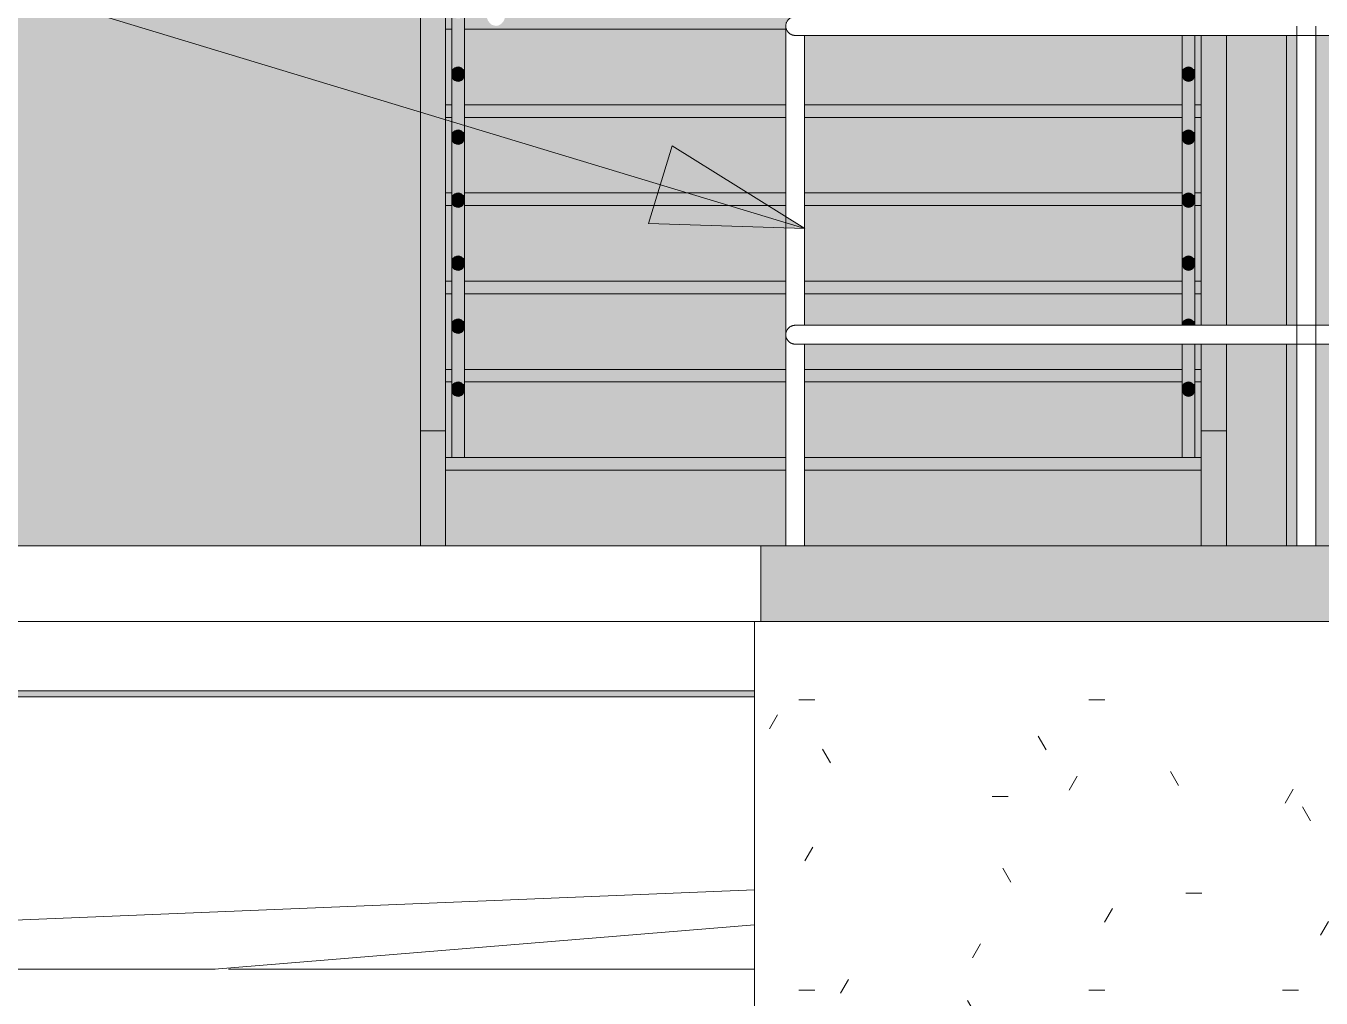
# Model space of a CAD drawing. Header units: inches. Extents: x -12048 to -7950, y -201 to 456.
# Drawn here: x -9679.6 to -9576.7, y -35.9 to 41.3 of the extents above; entities that cross this region are included whole.
import ezdxf

# ---------------------------------------------------------------- set-up
doc = ezdxf.new("R2010")
doc.units = ezdxf.units.IN
doc.header["$MEASUREMENT"] = 0
doc.linetypes.add('Grid Line 1_2_', pattern=[0.875, 0.5, -0.125, 0.125, -0.125])
for name, color, linetype, lineweight in [('A-FLOR-HRAL', 11, 'Continuous', 9), ('A-FLOR-LEVL', 51, 'Continuous', 9), ('A-ROOF', 132, 'Continuous', 13), ('A-WALL', 113, 'Continuous', 13), ('A-WALL-PATT', 111, 'Continuous', 13), ('C-BLDG-PADS', 91, 'Continuous', 13), ('C-PRKG', 3, 'Continuous', 13), ('C-TOPO', 7, 'Continuous', 9), ('G-ANNO-TEXT', 231, 'Continuous', 9), ('S-FNDN', 32, 'Continuous', 13), ('S-STRS', 31, 'Continuous', 9)]:
    doc.layers.add(name, color=color, linetype=linetype, lineweight=lineweight)

# ---------------------------------------------------------------- blocks, each defined once
blk = doc.blocks.new('Walls 1 - Walls 1-1277454-BUILDING SECTION - NORTH_SOUTH - LOOKING EAST - _REPAIR GARAGE')
at = {"layer": 'A-ROOF'}
h = blk.add_hatch(color=254, dxfattribs=at)
h.paths.add_polyline_path([(-11778.92, 0), (-11774.15, 0), (-11774.15, 16), (-11778.92, 16), (-11778.92, 1.94)], flags=0)
h.paths.add_polyline_path([(-11915.82, 0), (-11842.92, 0), (-11842.92, 102), (-11840.92, 102), (-11840.92, 98), (-11840.67, 98), (-11840.64, 139.44), (-11840.57, 139.62), (-11840.45, 139.78), (-11840.29, 139.9), (-11840.11, 139.97), (-11839.72, 140), (-11782.57, 140), (-11782.45, 140.08), (-11782.29, 140.1), (-11782.07, 140.06), (-11781.91, 140), (-11774.95, 139.97), (-11774.77, 139.9), (-11774.62, 139.78), (-11774.5, 139.62), (-11774.41, 139.38), (-11774.4, 139.25), (-11774.42, 139.06), (-11774.5, 138.87), (-11774.71, 138.64), (-11774.9, 138.55), (-11774.95, 138.53), (-11774.9, 138.5), (-11774.65, 138.5), (-11774.65, 102), (-11774.15, 102), (-11774.15, 168.34), (-11774.79, 168.34), (-11774.74, 168.29), (-11774.87, 168.17), (-11774.58, 167.85), (-11774.94, 167.52), (-11775.76, 168.44), (-11783.4, 168.44), (-11783.35, 176.85), (-11783.36, 176.87), (-11783.69, 177.24), (-11783.33, 177.56), (-11783.04, 177.24), (-11782.91, 177.36), (-11783, 177.46), (-11774.15, 177.46), (-11774.15, 264), (-11915.82, 264), (-11915.82, 44.23)], flags=0)
h.paths.add_polyline_path([(-11774.15, 17.5), (-11774.15, 40.5), (-11778.92, 40.5), (-11778.92, 17.5), (-11778.04, 17.5)], flags=0)
h.paths.add_polyline_path([(-11778.92, 42), (-11774.15, 42), (-11774.15, 90), (-11778.92, 90), (-11778.92, 44.23)], flags=0)
h.paths.add_polyline_path([(-11822.65, 98), (-11785.67, 98), (-11785.67, 103), (-11822.65, 103), (-11822.65, 100.61)], flags=0)
h.paths.add_polyline_path([(-11837.67, 98), (-11837.67, 103), (-11839.17, 103), (-11839.17, 98)], flags=0)
h.paths.add_polyline_path([(-11836.17, 98), (-11823.65, 98), (-11823.65, 103), (-11836.17, 103), (-11836.17, 100.61)], flags=0)
h.paths.add_polyline_path([(-11784.17, 98), (-11782.67, 98), (-11782.67, 103), (-11784.17, 103), (-11784.17, 98.85)], flags=0)
h.paths.add_polyline_path([(-11781.17, 98), (-11780.92, 98), (-11780.92, 102), (-11775.65, 102), (-11775.65, 103), (-11781.17, 103), (-11781.17, 100.61)], flags=0)
h.paths.add_polyline_path([(-11784.17, 104), (-11782.67, 104), (-11782.67, 108), (-11784.17, 108), (-11784.17, 104.14)], flags=0)
h.paths.add_polyline_path([(-11810.49, 104), (-11785.67, 104), (-11785.67, 108), (-11822.65, 108), (-11822.65, 104)], flags=0)
h.paths.add_polyline_path([(-11836.17, 104), (-11823.65, 104), (-11823.65, 108), (-11836.17, 108), (-11836.17, 107.66)], flags=0)
h.paths.add_polyline_path([(-11781.17, 104), (-11775.65, 104), (-11775.65, 108), (-11781.17, 108), (-11781.17, 104.14)], flags=0)
h.paths.add_polyline_path([(-11839.17, 104), (-11837.67, 104), (-11837.67, 108), (-11839.17, 108), (-11839.17, 104.14)], flags=0)
h.paths.add_polyline_path([(-11837.67, 109), (-11837.67, 113), (-11839.17, 113), (-11839.17, 109)], flags=0)
h.paths.add_polyline_path([(-11797.51, 109), (-11785.67, 109), (-11785.67, 113), (-11822.65, 113), (-11822.65, 109), (-11804, 109)], flags=0)
h.paths.add_polyline_path([(-11782.67, 109), (-11782.67, 113), (-11784.17, 113), (-11784.17, 109), (-11782.91, 109)], flags=0)
h.paths.add_polyline_path([(-11781.17, 109), (-11775.65, 109), (-11775.65, 113), (-11781.17, 113), (-11781.17, 111.18)], flags=0)
h.paths.add_polyline_path([(-11836.17, 109), (-11823.65, 109), (-11823.65, 113), (-11836.17, 113), (-11836.17, 111.18)], flags=0)
h.paths.add_polyline_path([(-11782.67, 114), (-11782.67, 118), (-11784.17, 118), (-11784.17, 114)], flags=0)
h.paths.add_polyline_path([(-11837.67, 114), (-11837.67, 118), (-11839.17, 118), (-11839.17, 114)], flags=0)
h.paths.add_polyline_path([(-11781.17, 114), (-11775.65, 114), (-11775.65, 118), (-11781.17, 118), (-11781.17, 114.71)], flags=0)
h.paths.add_polyline_path([(-11816.99, 114), (-11785.67, 114), (-11785.67, 118), (-11822.65, 118), (-11822.65, 114)], flags=0)
h.paths.add_polyline_path([(-11823.65, 114), (-11823.65, 118), (-11836.17, 118), (-11836.17, 114), (-11829.97, 114)], flags=0)
h.paths.add_polyline_path([(-11787.54, 119), (-11785.67, 119), (-11785.67, 123), (-11822.65, 123), (-11822.65, 119), (-11791.63, 119)], flags=0)
h.paths.add_polyline_path([(-11778.04, 119), (-11775.65, 119), (-11775.65, 123), (-11781.17, 123), (-11781.17, 119), (-11778.34, 119)], flags=0)
h.paths.add_polyline_path([(-11837.67, 119), (-11837.67, 123), (-11839.17, 123), (-11839.17, 119)], flags=0)
h.paths.add_polyline_path([(-11784.17, 119), (-11782.67, 119), (-11782.67, 123), (-11784.17, 123), (-11784.17, 121.76)], flags=0)
h.paths.add_polyline_path([(-11836.17, 119), (-11823.65, 119), (-11823.65, 123), (-11836.17, 123), (-11836.17, 121.76)], flags=0)
h.paths.add_polyline_path([(-11810.49, 124), (-11785.67, 124), (-11785.67, 128), (-11822.65, 128), (-11822.65, 124), (-11816.99, 124)], flags=0)
h.paths.add_polyline_path([(-11775.65, 124), (-11775.65, 128), (-11781.17, 128), (-11781.17, 124), (-11778.04, 124)], flags=0)
h.paths.add_polyline_path([(-11839.17, 124), (-11837.67, 124), (-11837.67, 128), (-11839.17, 128), (-11839.17, 125.28)], flags=0)
h.paths.add_polyline_path([(-11829.97, 124), (-11823.65, 124), (-11823.65, 128), (-11836.17, 128), (-11836.17, 124)], flags=0)
h.paths.add_polyline_path([(-11784.17, 124), (-11782.67, 124), (-11782.67, 128), (-11784.17, 128), (-11784.17, 125.28)], flags=0)
h.paths.add_polyline_path([(-11816.99, 129), (-11785.67, 129), (-11785.67, 132.5), (-11822.65, 132.5), (-11822.65, 129)], flags=0)
h.paths.add_polyline_path([(-11836.17, 129), (-11823.65, 129), (-11823.65, 132.5), (-11836.17, 132.5), (-11836.17, 132.33)], flags=0)
h.paths.add_polyline_path([(-11781.17, 129), (-11775.65, 129), (-11775.65, 133), (-11777.44, 133), (-11777.5, 132.87), (-11777.62, 132.72), (-11777.77, 132.6), (-11778.04, 132.51), (-11778.34, 132.5), (-11781.17, 132.5), (-11781.17, 132.33)], flags=0)
h.paths.add_polyline_path([(-11782.67, 129), (-11782.67, 132.5), (-11784.17, 132.5), (-11784.17, 129)], flags=0)
h.paths.add_polyline_path([(-11838.23, 129), (-11837.67, 129), (-11837.7, 133), (-11839.17, 133), (-11839.17, 129)], flags=0)
h.paths.add_polyline_path([(-11836.72, 134), (-11823.65, 134), (-11823.65, 138.5), (-11839.17, 138.5), (-11839.17, 134), (-11836.92, 134)], flags=0)
h.paths.add_polyline_path([(-11778.04, 134), (-11775.65, 134), (-11775.65, 138.5), (-11781.17, 138.46), (-11781.17, 134), (-11778.15, 134)], flags=0)
h.paths.add_polyline_path([(-11787.78, 134), (-11782.67, 134), (-11782.67, 138.5), (-11822.65, 138.5), (-11822.65, 134), (-11791.02, 134)], flags=0)
for p, q in [((-11774.15, 17.5), (-11774.15, 40.5)), ((-11774.15, 0), (-11774.15, 16))]:
    blk.add_line(p, q, dxfattribs=at)
blk = doc.blocks.new('Railing - Lapeyre - 1 1_2_ Post-1355937-BUILDING SECTION - NORTH_SOUTH - LOOKING EAST - _REPAIR GARAGE')
at = {"layer": 'A-FLOR-HRAL'}
for p, q in [((-11501.48, 41.25), (-11501.48, 0)), ((-11499.98, 0), (-11499.98, 41.25))]:
    blk.add_line(p, q, dxfattribs=at)
blk = doc.blocks.new('Railing - Lapeyre - 1 1_2_ Post-V4-BUILDING SECTION - NORTH_SOUTH - LOOKING EAST - _REPAIR GARAGE')
at = {"layer": 'A-FLOR-HRAL'}
for p, q in [((-11813.9, 41.25), (-11813.9, 0)), ((-11812.4, 17.5), (-11812.4, 40.5)), ((-11812.4, 0), (-11812.4, 16))]:
    blk.add_line(p, q, dxfattribs=at)
blk = doc.blocks.new('Railing - Railing-1339868-BUILDING SECTION - NORTH_SOUTH - LOOKING EAST - _REPAIR GARAGE')
at = {"layer": 'A-FLOR-HRAL'}
for p, q in [((-11813.15, 40.5), (-11461.9, 40.5)), ((-11461.9, 17.5), (-11813.15, 17.5)), ((-11813.15, 16), (-11461.9, 16))]:
    blk.add_line(p, q, dxfattribs=at)
for points, knots in [([(-11813.9, 41.25), (-11813.9, 41.32), (-11813.88, 41.41), (-11813.84, 41.54), (-11813.8, 41.63), (-11813.75, 41.69), (-11813.71, 41.74), (-11813.66, 41.79), (-11813.6, 41.85), (-11813.54, 41.89), (-11813.48, 41.92), (-11813.43, 41.94), (-11813.39, 41.96), (-11813.34, 41.97), (-11813.29, 41.99), (-11813.24, 41.99), (-11813.19, 42), (-11813.16, 42), (-11813.15, 42)], [0, 0, 0, 0, 0.0833333, 0.125, 0.1666667, 0.2083333, 0.2291667, 0.25, 0.2916667, 0.3333333, 0.3541667, 0.375, 0.3958333, 0.4166667, 0.4375, 0.4583333, 0.4791667, 0.5, 0.5, 0.5, 0.5]), ([(-11813.15, 40.5), (-11813.16, 40.5), (-11813.19, 40.5), (-11813.24, 40.51), (-11813.29, 40.51), (-11813.34, 40.53), (-11813.39, 40.54), (-11813.43, 40.56), (-11813.48, 40.58), (-11813.52, 40.6), (-11813.56, 40.63), (-11813.62, 40.66), (-11813.66, 40.71), (-11813.71, 40.76), (-11813.75, 40.81), (-11813.8, 40.87), (-11813.84, 40.96), (-11813.88, 41.09), (-11813.9, 41.18), (-11813.9, 41.25)], [0.5, 0.5, 0.5, 0.5, 0.5208333, 0.5416667, 0.5625, 0.5833333, 0.6041667, 0.625, 0.6458333, 0.6666667, 0.6875, 0.7083333, 0.75, 0.7708333, 0.7916667, 0.8333333, 0.875, 0.9166667, 1, 1, 1, 1]), ([(-11813.9, 16.75), (-11813.9, 16.82), (-11813.88, 16.91), (-11813.84, 17.04), (-11813.8, 17.13), (-11813.75, 17.19), (-11813.71, 17.24), (-11813.66, 17.29), (-11813.6, 17.35), (-11813.54, 17.39), (-11813.48, 17.42), (-11813.43, 17.44), (-11813.39, 17.46), (-11813.34, 17.47), (-11813.29, 17.49), (-11813.24, 17.49), (-11813.19, 17.5), (-11813.16, 17.5), (-11813.15, 17.5)], [0, 0, 0, 0, 0.0833333, 0.125, 0.1666667, 0.2083333, 0.2291667, 0.25, 0.2916667, 0.3333333, 0.3541667, 0.375, 0.3958333, 0.4166667, 0.4375, 0.4583333, 0.4791667, 0.5, 0.5, 0.5, 0.5]), ([(-11813.15, 16), (-11813.16, 16), (-11813.19, 16), (-11813.24, 16.01), (-11813.29, 16.01), (-11813.34, 16.03), (-11813.39, 16.04), (-11813.43, 16.06), (-11813.48, 16.08), (-11813.52, 16.1), (-11813.56, 16.13), (-11813.62, 16.16), (-11813.66, 16.21), (-11813.71, 16.26), (-11813.75, 16.31), (-11813.8, 16.37), (-11813.84, 16.46), (-11813.88, 16.59), (-11813.9, 16.68), (-11813.9, 16.75)], [0.5, 0.5, 0.5, 0.5, 0.5208333, 0.5416667, 0.5625, 0.5833333, 0.6041667, 0.625, 0.6458333, 0.6666667, 0.6875, 0.7083333, 0.75, 0.7708333, 0.7916667, 0.8333333, 0.875, 0.9166667, 1, 1, 1, 1])]:
    blk.add_open_spline(points, degree=3, knots=knots, dxfattribs=at)
for name, p in [('Railing - Lapeyre - 1 1_2_ Post-V4-BUILDING SECTION - NORTH_SOUTH - LOOKING EAST - _REPAIR GARAGE', (0, 0)), ('Railing - Lapeyre - 1 1_2_ Post-1355937-BUILDING SECTION - NORTH_SOUTH - LOOKING EAST - _REPAIR GARAGE', (-271.83, 0))]:
    blk.add_blockref(name, p)
blk = doc.blocks.new('Railing - 1_-1447358-BUILDING SECTION - NORTH_SOUTH - LOOKING EAST - _REPAIR GARAGE')
at = {"layer": 'A-FLOR-HRAL'}
h = blk.add_hatch(color=7, dxfattribs=at)
h.paths.add_polyline_path([(-11839.67, 7), (-11839.42, 7), (-11839.44, 12.27), (-11839.57, 12.01), (-11839.79, 11.86), (-11839.91, 11.86), (-11839.9, 12.98), (-11839.65, 12.95), (-11839.5, 12.87), (-11839.43, 12.76), (-11839.42, 12.71), (-11839.44, 17.27), (-11839.57, 17.01), (-11839.79, 16.86), (-11840.13, 16.9), (-11840.27, 17.01), (-11840.4, 17.27), (-11840.42, 17.27), (-11840.4, 12.82), (-11840.05, 13), (-11839.94, 12.98), (-11839.93, 11.86), (-11840.05, 11.86), (-11840.27, 12.01), (-11840.4, 12.27), (-11840.42, 12.27), (-11840.42, 7), (-11839.92, 7)], flags=0)
h.paths.add_polyline_path([(-11839.42, 17.71), (-11839.44, 22.27), (-11839.57, 22.01), (-11839.79, 21.86), (-11840.12, 21.9), (-11840.27, 22.01), (-11840.4, 22.27), (-11840.42, 22.13), (-11840.4, 17.82), (-11840.05, 18), (-11839.65, 17.95), (-11839.49, 17.86), (-11839.43, 17.8)], flags=0)
h.paths.add_polyline_path([(-11839.42, 22.71), (-11839.44, 27.25), (-11839.57, 27.01), (-11839.79, 26.86), (-11840.1, 26.89), (-11840.27, 27.01), (-11840.4, 27.27), (-11840.42, 27.13), (-11840.4, 22.82), (-11840.05, 23), (-11839.67, 22.96), (-11839.44, 22.82)], flags=0)
h.paths.add_polyline_path([(-11839.42, 27.71), (-11839.45, 32.23), (-11839.57, 32.01), (-11839.79, 31.86), (-11840.08, 31.88), (-11840.28, 32.02), (-11840.4, 32.27), (-11840.42, 32.13), (-11840.39, 27.82), (-11840.05, 28), (-11839.67, 27.97), (-11839.44, 27.82)], flags=0)
h.paths.add_polyline_path([(-11839.42, 32.71), (-11839.46, 37.22), (-11839.58, 37), (-11839.79, 36.86), (-11840.07, 36.87), (-11840.27, 37.01), (-11840.4, 37.27), (-11840.42, 37.13), (-11840.39, 32.82), (-11840.05, 32.99), (-11839.67, 32.97), (-11839.44, 32.82)], flags=0)
h.paths.add_polyline_path([(-11839.42, 37.71), (-11839.46, 42.2), (-11839.57, 42.01), (-11839.79, 41.86), (-11840.05, 41.86), (-11840.27, 42.01), (-11840.4, 42.27), (-11840.42, 42.13), (-11840.38, 37.82), (-11840.05, 37.99), (-11839.67, 37.97), (-11839.44, 37.82)], flags=0)
h.paths.add_polyline_path([(-11839.42, 42.71), (-11839.46, 47.46), (-11839.47, 47.43), (-11839.72, 47.29), (-11840.03, 47.27), (-11840.3, 47.38), (-11840.42, 47.49), (-11840.37, 42.83), (-11840.04, 42.99), (-11839.67, 42.97), (-11839.44, 42.82)], flags=0)
blk.add_hatch(color=7, dxfattribs=at).paths.add_polyline_path([(-11839.72, 47.3), (-11839.52, 47.39), (-11839.7, 47.3)], flags=0)
for p, q in [((-11840.42, 47.56), (-11840.42, 7)), ((-11839.42, 7), (-11839.42, 47.56)), ((-11840.42, 7), (-11839.42, 7))]:
    blk.add_line(p, q, dxfattribs=at)
at = {"layer": 'A-FLOR-HRAL', "flags": 128}
for points in [[(-11839.97, 47.27), (-11840.03, 47.27), (-11840.23, 47.33), (-11840.37, 47.43)], [(-11839.47, 47.43), (-11839.61, 47.33), (-11839.81, 47.27), (-11839.87, 47.27)]]:
    blk.add_lwpolyline(points, dxfattribs=at)
blk = doc.blocks.new('Railing - 1_-1447356-BUILDING SECTION - NORTH_SOUTH - LOOKING EAST - _REPAIR GARAGE')
at = {"layer": 'A-FLOR-HRAL'}
h = blk.add_hatch(color=7, dxfattribs=at)
h.paths.add_polyline_path([(-11781.67, 7), (-11781.42, 7), (-11781.44, 12.27), (-11781.57, 12.01), (-11781.79, 11.86), (-11781.91, 11.86), (-11781.9, 12.98), (-11781.66, 12.96), (-11781.5, 12.87), (-11781.43, 12.76), (-11781.42, 12.71), (-11781.43, 16), (-11782.42, 16), (-11782.4, 12.82), (-11782.05, 13), (-11781.94, 12.98), (-11781.93, 11.86), (-11782.05, 11.86), (-11782.27, 12.01), (-11782.4, 12.27), (-11782.42, 12.27), (-11782.42, 7), (-11781.92, 7)], flags=0)
h.paths.add_polyline_path([(-11781.42, 17.71), (-11781.44, 22.27), (-11781.57, 22.01), (-11781.79, 21.86), (-11782.12, 21.9), (-11782.27, 22.01), (-11782.4, 22.27), (-11782.42, 22.13), (-11782.4, 17.82), (-11782.05, 18), (-11781.65, 17.95), (-11781.49, 17.86), (-11781.43, 17.8)], flags=0)
h.paths.add_polyline_path([(-11781.42, 22.71), (-11781.44, 27.25), (-11781.57, 27.01), (-11781.79, 26.86), (-11782.1, 26.89), (-11782.27, 27.01), (-11782.4, 27.27), (-11782.42, 27.13), (-11782.4, 22.82), (-11782.05, 23), (-11781.67, 22.96), (-11781.44, 22.82)], flags=0)
h.paths.add_polyline_path([(-11781.42, 27.71), (-11781.45, 32.23), (-11781.57, 32.01), (-11781.79, 31.86), (-11782.08, 31.88), (-11782.28, 32.02), (-11782.4, 32.27), (-11782.42, 32.13), (-11782.39, 27.82), (-11782.05, 28), (-11781.67, 27.97), (-11781.44, 27.82)], flags=0)
h.paths.add_polyline_path([(-11781.42, 32.71), (-11781.46, 37.22), (-11781.58, 37), (-11781.79, 36.86), (-11782.07, 36.87), (-11782.27, 37.01), (-11782.4, 37.27), (-11782.42, 37.13), (-11782.39, 32.82), (-11782.05, 32.99), (-11781.67, 32.97), (-11781.44, 32.82)], flags=0)
h.paths.add_polyline_path([(-11781.42, 37.71), (-11781.46, 40.5), (-11782.42, 40.5), (-11782.38, 37.82), (-11782.05, 37.99), (-11781.67, 37.97), (-11781.44, 37.82)], flags=0)
h.paths.add_polyline_path([(-11782.35, 42), (-11782.27, 42.01), (-11782.4, 42.27), (-11782.42, 42.13), (-11782.38, 42), (-11782.37, 42)], flags=0)
h.paths.add_polyline_path([(-11781.49, 42), (-11781.42, 42), (-11781.46, 42.2), (-11781.57, 42)], flags=0)
h.paths.add_polyline_path([(-11781.42, 42.71), (-11781.46, 47.46), (-11781.47, 47.43), (-11781.72, 47.29), (-11782.03, 47.27), (-11782.3, 47.38), (-11782.42, 47.49), (-11782.37, 42.83), (-11782.04, 42.99), (-11781.67, 42.97), (-11781.44, 42.82)], flags=0)
blk.add_hatch(color=7, dxfattribs=at).paths.add_polyline_path([(-11781.72, 47.3), (-11781.52, 47.39), (-11781.65, 47.33)], flags=0)
for p, q in [((-11782.42, 47.56), (-11782.42, 42.46)), ((-11781.42, 42.46), (-11781.42, 47.56)), ((-11782.42, 42.42), (-11782.42, 42)), ((-11781.42, 42), (-11781.42, 42.42)), ((-11782.42, 40.5), (-11782.42, 17.5)), ((-11781.42, 17.5), (-11781.42, 40.5)), ((-11782.42, 16), (-11782.42, 7)), ((-11781.42, 7), (-11781.42, 16)), ((-11782.42, 7), (-11781.42, 7))]:
    blk.add_line(p, q, dxfattribs=at)
at = {"layer": 'A-FLOR-HRAL', "flags": 128}
for points in [[(-11781.97, 47.27), (-11782.03, 47.27), (-11782.23, 47.33), (-11782.37, 47.43)], [(-11781.47, 47.43), (-11781.61, 47.33), (-11781.81, 47.27), (-11781.87, 47.27)]]:
    blk.add_lwpolyline(points, dxfattribs=at)
blk = doc.blocks.new('Railing - Railing-1447301-BUILDING SECTION - NORTH_SOUTH - LOOKING EAST - _REPAIR GARAGE')
at = {"layer": 'A-FLOR-HRAL'}
for points in [[(-11839.42, 37.42), (-11839.46, 37.82), (-11839.81, 37.99), (-11840.17, 37.97), (-11840.4, 37.82), (-11840.42, 37.7), (-11840.4, 37.57), (-11840.27, 37.83), (-11840.05, 37.98), (-11839.79, 37.98), (-11839.57, 37.83), (-11839.44, 37.57)], [(-11839.79, 36.86), (-11839.57, 37.01), (-11839.44, 37.27), (-11839.44, 37.57), (-11839.57, 37.83), (-11839.79, 37.98), (-11840.05, 37.98), (-11840.27, 37.83), (-11840.4, 37.57), (-11840.4, 37.27), (-11840.27, 37.01), (-11840.05, 36.86)], [(-11781.42, 37.42), (-11781.46, 37.82), (-11781.81, 37.99), (-11782.17, 37.97), (-11782.4, 37.82), (-11782.42, 37.7), (-11782.4, 37.57), (-11782.27, 37.83), (-11782.05, 37.98), (-11781.79, 37.98), (-11781.57, 37.83), (-11781.44, 37.57)], [(-11782.05, 36.86), (-11781.79, 36.86), (-11781.57, 37.01), (-11781.44, 37.27), (-11781.44, 37.57), (-11781.57, 37.83), (-11781.79, 37.98), (-11782.05, 37.98), (-11782.27, 37.83), (-11782.4, 37.57), (-11782.4, 37.27), (-11782.27, 37.01), (-11782.17, 36.92)], [(-11840.42, 32.42), (-11840.35, 32.71), (-11840.17, 32.92), (-11839.92, 33), (-11839.67, 32.92), (-11839.49, 32.71), (-11839.42, 32.42), (-11839.45, 32.82), (-11839.81, 32.99), (-11840.17, 32.97), (-11840.4, 32.82), (-11840.42, 32.7)], [(-11840.05, 31.86), (-11839.7, 31.9), (-11839.57, 32.01), (-11839.44, 32.27), (-11839.44, 32.57), (-11839.57, 32.83), (-11839.79, 32.98), (-11840.05, 32.98), (-11840.27, 32.83), (-11840.4, 32.57), (-11840.4, 32.27), (-11840.27, 32.01), (-11840.17, 31.92)], [(-11781.42, 32.42), (-11781.45, 32.82), (-11781.81, 32.99), (-11782.17, 32.97), (-11782.4, 32.82), (-11782.42, 32.7), (-11782.4, 32.57), (-11782.27, 32.83), (-11782.05, 32.98), (-11781.79, 32.98), (-11781.57, 32.83), (-11781.44, 32.57)], [(-11781.79, 31.86), (-11781.57, 32.01), (-11781.44, 32.27), (-11781.44, 32.57), (-11781.57, 32.83), (-11781.79, 32.98), (-11782.05, 32.98), (-11782.27, 32.83), (-11782.4, 32.57), (-11782.4, 32.27), (-11782.27, 32.01), (-11782.05, 31.86)], [(-11839.42, 27.42), (-11839.44, 27.82), (-11839.81, 28), (-11840.17, 27.97), (-11840.4, 27.82), (-11840.42, 27.7), (-11840.4, 27.57), (-11840.27, 27.83), (-11840.05, 27.98), (-11839.79, 27.98), (-11839.57, 27.83), (-11839.44, 27.57)], [(-11840.05, 26.86), (-11839.7, 26.9), (-11839.57, 27.01), (-11839.44, 27.27), (-11839.44, 27.57), (-11839.57, 27.83), (-11839.79, 27.98), (-11840.05, 27.98), (-11840.27, 27.83), (-11840.4, 27.57), (-11840.4, 27.27), (-11840.27, 27.01), (-11840.17, 26.92)], [(-11781.42, 27.42), (-11781.44, 27.82), (-11781.81, 28), (-11782.17, 27.97), (-11782.4, 27.82), (-11782.42, 27.7), (-11782.4, 27.57), (-11782.27, 27.83), (-11782.05, 27.98), (-11781.79, 27.98), (-11781.57, 27.83), (-11781.44, 27.57)], [(-11781.79, 26.86), (-11781.57, 27.01), (-11781.44, 27.27), (-11781.44, 27.57), (-11781.57, 27.83), (-11781.79, 27.98), (-11782.05, 27.98), (-11782.27, 27.83), (-11782.4, 27.57), (-11782.4, 27.27), (-11782.27, 27.01), (-11782.05, 26.86)], [(-11839.42, 22.42), (-11839.44, 22.82), (-11839.81, 23), (-11840.17, 22.96), (-11840.4, 22.82), (-11840.42, 22.71), (-11840.4, 22.57), (-11840.27, 22.83), (-11840.05, 22.98), (-11839.79, 22.98), (-11839.57, 22.83), (-11839.44, 22.57)], [(-11840.05, 21.86), (-11839.7, 21.9), (-11839.57, 22.01), (-11839.44, 22.27), (-11839.44, 22.57), (-11839.57, 22.83), (-11839.79, 22.98), (-11840.05, 22.98), (-11840.27, 22.83), (-11840.4, 22.57), (-11840.4, 22.27), (-11840.27, 22.01), (-11840.17, 21.92)], [(-11781.42, 22.42), (-11781.44, 22.82), (-11781.81, 23), (-11782.17, 22.96), (-11782.4, 22.82), (-11782.42, 22.71), (-11782.4, 22.57), (-11782.27, 22.83), (-11782.05, 22.98), (-11781.79, 22.98), (-11781.57, 22.83), (-11781.44, 22.57)], [(-11781.79, 21.86), (-11781.57, 22.01), (-11781.44, 22.27), (-11781.44, 22.57), (-11781.57, 22.83), (-11781.79, 22.98), (-11782.05, 22.98), (-11782.27, 22.83), (-11782.4, 22.57), (-11782.4, 22.27), (-11782.27, 22.01), (-11782.05, 21.86)], [(-11840.42, 17.42), (-11840.35, 17.71), (-11840.17, 17.92), (-11839.92, 18), (-11839.67, 17.92), (-11839.49, 17.71), (-11839.42, 17.42), (-11839.44, 17.82), (-11839.79, 18), (-11840.19, 17.95), (-11840.35, 17.86), (-11840.42, 17.71)], [(-11839.79, 16.86), (-11839.57, 17.01), (-11839.44, 17.27), (-11839.44, 17.57), (-11839.57, 17.83), (-11839.79, 17.98), (-11840.05, 17.98), (-11840.27, 17.83), (-11840.4, 17.57), (-11840.4, 17.27), (-11840.27, 17.01), (-11840.05, 16.86)], [(-11781.43, 17.5), (-11781.42, 17.5), (-11781.44, 17.82), (-11781.79, 18), (-11782.19, 17.95), (-11782.35, 17.86), (-11782.42, 17.71), (-11782.4, 17.57), (-11782.27, 17.83), (-11782.05, 17.98), (-11781.79, 17.98), (-11781.57, 17.83), (-11781.44, 17.57)], [(-11781.9, 17.5), (-11781.43, 17.5), (-11781.49, 17.71), (-11781.67, 17.92), (-11781.79, 17.98), (-11782.05, 17.98), (-11782.27, 17.83), (-11782.4, 17.57), (-11782.41, 17.5)], [(-11840.05, 11.86), (-11839.79, 11.86), (-11839.57, 12.01), (-11839.44, 12.27), (-11839.44, 12.57), (-11839.57, 12.83), (-11839.79, 12.98), (-11840.05, 12.98), (-11840.27, 12.83), (-11840.4, 12.57), (-11840.4, 12.27), (-11840.27, 12.01), (-11840.17, 11.92)], [(-11781.79, 11.86), (-11781.57, 12.01), (-11781.44, 12.27), (-11781.44, 12.57), (-11781.57, 12.83), (-11781.79, 12.98), (-11782.05, 12.98), (-11782.27, 12.83), (-11782.4, 12.57), (-11782.4, 12.27), (-11782.27, 12.01), (-11782.05, 11.86)]]:
    blk.add_hatch(color=7, dxfattribs=at).paths.add_polyline_path(points, flags=0)
h = blk.add_hatch(color=7, dxfattribs=at)
h.paths.add_polyline_path([(-11839.42, 12.42), (-11839.44, 12.82), (-11839.79, 13), (-11839.79, 12.98), (-11839.57, 12.83), (-11839.44, 12.57), (-11839.43, 12.51)], flags=0)
h.paths.add_polyline_path([(-11840.42, 12.42), (-11840.35, 12.71), (-11840.17, 12.92), (-11840.23, 12.94), (-11840.33, 12.87), (-11840.41, 12.76), (-11840.42, 12.51)], flags=0)
h = blk.add_hatch(color=7, dxfattribs=at)
h.paths.add_polyline_path([(-11781.42, 12.42), (-11781.44, 12.82), (-11781.79, 13), (-11781.79, 12.98), (-11781.57, 12.83), (-11781.44, 12.57), (-11781.43, 12.51)], flags=0)
h.paths.add_polyline_path([(-11782.42, 12.42), (-11782.35, 12.71), (-11782.17, 12.92), (-11782.23, 12.94), (-11782.33, 12.87), (-11782.41, 12.76), (-11782.42, 12.51)], flags=0)
for p, q in [((-11840.42, 38.52), (-11840.42, 37.42)), ((-11839.42, 37.42), (-11839.42, 38.52)), ((-11782.42, 38.52), (-11782.42, 37.42)), ((-11781.42, 37.42), (-11781.42, 38.52)), ((-11840.42, 33.52), (-11840.42, 32.42)), ((-11839.42, 32.42), (-11839.42, 33.52)), ((-11782.42, 33.52), (-11782.42, 32.42)), ((-11781.42, 32.42), (-11781.42, 33.52)), ((-11840.42, 28.52), (-11840.42, 27.42)), ((-11839.42, 27.42), (-11839.42, 28.52)), ((-11782.42, 28.52), (-11782.42, 27.42)), ((-11781.42, 27.42), (-11781.42, 28.52)), ((-11840.42, 23.52), (-11840.42, 22.42)), ((-11839.42, 22.42), (-11839.42, 23.52)), ((-11782.42, 23.52), (-11782.42, 22.42)), ((-11781.42, 22.42), (-11781.42, 23.52)), ((-11840.42, 18.53), (-11840.42, 17.42)), ((-11839.42, 17.42), (-11839.42, 18.53)), ((-11782.42, 18.53), (-11782.42, 17.5)), ((-11781.42, 17.5), (-11781.42, 18.53)), ((-11840.42, 13.53), (-11840.42, 12.42)), ((-11839.42, 12.42), (-11839.42, 13.53)), ((-11782.42, 13.53), (-11782.42, 12.42)), ((-11781.42, 12.42), (-11781.42, 13.53))]:
    blk.add_line(p, q, dxfattribs=at)
at = {"layer": 'A-FLOR-HRAL', "flags": 128}
for points in [[(-11839.42, 37.42), (-11839.44, 37.57), (-11839.49, 37.71), (-11839.57, 37.83), (-11839.67, 37.92), (-11839.79, 37.98), (-11839.92, 38), (-11840.05, 37.98), (-11840.17, 37.92), (-11840.27, 37.83), (-11840.35, 37.71), (-11840.4, 37.57), (-11840.42, 37.42)], [(-11840.42, 37.42), (-11840.4, 37.27), (-11840.35, 37.13), (-11840.27, 37.01), (-11840.17, 36.92), (-11840.05, 36.86), (-11839.92, 36.84), (-11839.79, 36.86), (-11839.67, 36.92), (-11839.57, 37.01), (-11839.49, 37.13), (-11839.44, 37.27), (-11839.42, 37.42)], [(-11781.42, 37.42), (-11781.44, 37.57), (-11781.49, 37.71), (-11781.57, 37.83), (-11781.67, 37.92), (-11781.79, 37.98), (-11781.92, 38), (-11782.05, 37.98), (-11782.17, 37.92), (-11782.27, 37.83), (-11782.35, 37.71), (-11782.4, 37.57), (-11782.42, 37.42)], [(-11782.42, 37.42), (-11782.4, 37.27), (-11782.35, 37.13), (-11782.27, 37.01), (-11782.17, 36.92), (-11782.05, 36.86), (-11781.92, 36.84), (-11781.79, 36.86), (-11781.67, 36.92), (-11781.57, 37.01), (-11781.49, 37.13), (-11781.44, 37.27), (-11781.42, 37.42)], [(-11839.42, 32.42), (-11839.44, 32.57), (-11839.49, 32.71), (-11839.57, 32.83), (-11839.67, 32.92), (-11839.79, 32.98), (-11839.92, 33), (-11840.05, 32.98), (-11840.17, 32.92), (-11840.27, 32.83), (-11840.35, 32.71), (-11840.4, 32.57), (-11840.42, 32.42)], [(-11781.42, 32.42), (-11781.44, 32.57), (-11781.49, 32.71), (-11781.57, 32.83), (-11781.67, 32.92), (-11781.79, 32.98), (-11781.92, 33), (-11782.05, 32.98), (-11782.17, 32.92), (-11782.27, 32.83), (-11782.35, 32.71), (-11782.4, 32.57), (-11782.42, 32.42)], [(-11840.42, 32.42), (-11840.4, 32.27), (-11840.35, 32.13), (-11840.27, 32.01), (-11840.17, 31.92), (-11840.05, 31.86), (-11839.92, 31.84), (-11839.79, 31.86), (-11839.67, 31.92), (-11839.57, 32.01), (-11839.49, 32.13), (-11839.44, 32.27), (-11839.42, 32.42)], [(-11782.42, 32.42), (-11782.4, 32.27), (-11782.35, 32.13), (-11782.27, 32.01), (-11782.17, 31.92), (-11782.05, 31.86), (-11781.92, 31.84), (-11781.79, 31.86), (-11781.67, 31.92), (-11781.57, 32.01), (-11781.49, 32.13), (-11781.44, 32.27), (-11781.42, 32.42)], [(-11839.42, 27.42), (-11839.44, 27.57), (-11839.49, 27.71), (-11839.57, 27.83), (-11839.67, 27.92), (-11839.79, 27.98), (-11839.92, 28), (-11840.05, 27.98), (-11840.17, 27.92), (-11840.27, 27.83), (-11840.35, 27.71), (-11840.4, 27.57), (-11840.42, 27.42)], [(-11781.42, 27.42), (-11781.44, 27.57), (-11781.49, 27.71), (-11781.57, 27.83), (-11781.67, 27.92), (-11781.79, 27.98), (-11781.92, 28), (-11782.05, 27.98), (-11782.17, 27.92), (-11782.27, 27.83), (-11782.35, 27.71), (-11782.4, 27.57), (-11782.42, 27.42)], [(-11840.42, 27.42), (-11840.4, 27.27), (-11840.35, 27.13), (-11840.27, 27.01), (-11840.17, 26.92), (-11840.05, 26.86), (-11839.92, 26.84), (-11839.79, 26.86), (-11839.67, 26.92), (-11839.57, 27.01), (-11839.49, 27.13), (-11839.44, 27.27), (-11839.42, 27.42)], [(-11782.42, 27.42), (-11782.4, 27.27), (-11782.35, 27.13), (-11782.27, 27.01), (-11782.17, 26.92), (-11782.05, 26.86), (-11781.92, 26.84), (-11781.79, 26.86), (-11781.67, 26.92), (-11781.57, 27.01), (-11781.49, 27.13), (-11781.44, 27.27), (-11781.42, 27.42)], [(-11839.42, 22.42), (-11839.44, 22.57), (-11839.49, 22.71), (-11839.57, 22.83), (-11839.67, 22.92), (-11839.79, 22.98), (-11839.92, 23), (-11840.05, 22.98), (-11840.17, 22.92), (-11840.27, 22.83), (-11840.35, 22.71), (-11840.4, 22.57), (-11840.42, 22.42)], [(-11781.42, 22.42), (-11781.44, 22.57), (-11781.49, 22.71), (-11781.57, 22.83), (-11781.67, 22.92), (-11781.79, 22.98), (-11781.92, 23), (-11782.05, 22.98), (-11782.17, 22.92), (-11782.27, 22.83), (-11782.35, 22.71), (-11782.4, 22.57), (-11782.42, 22.42)], [(-11840.42, 22.42), (-11840.4, 22.27), (-11840.35, 22.13), (-11840.27, 22.01), (-11840.17, 21.92), (-11840.05, 21.86), (-11839.92, 21.84), (-11839.79, 21.86), (-11839.67, 21.92), (-11839.57, 22.01), (-11839.49, 22.13), (-11839.44, 22.27), (-11839.42, 22.42)], [(-11782.42, 22.42), (-11782.4, 22.27), (-11782.35, 22.13), (-11782.27, 22.01), (-11782.17, 21.92), (-11782.05, 21.86), (-11781.92, 21.84), (-11781.79, 21.86), (-11781.67, 21.92), (-11781.57, 22.01), (-11781.49, 22.13), (-11781.44, 22.27), (-11781.42, 22.42)], [(-11839.42, 17.42), (-11839.44, 17.57), (-11839.49, 17.71), (-11839.57, 17.83), (-11839.67, 17.92), (-11839.79, 17.98), (-11839.92, 18), (-11840.05, 17.98), (-11840.17, 17.92), (-11840.27, 17.83), (-11840.35, 17.71), (-11840.4, 17.57), (-11840.42, 17.42)], [(-11781.42, 17.5), (-11781.44, 17.57), (-11781.49, 17.71), (-11781.57, 17.83), (-11781.67, 17.92), (-11781.79, 17.98), (-11781.92, 18), (-11782.05, 17.98), (-11782.17, 17.92), (-11782.27, 17.83), (-11782.35, 17.71), (-11782.4, 17.57), (-11782.41, 17.5)], [(-11840.42, 17.42), (-11840.4, 17.27), (-11840.35, 17.13), (-11840.27, 17.01), (-11840.17, 16.92), (-11840.05, 16.86), (-11839.92, 16.84), (-11839.79, 16.86), (-11839.67, 16.92), (-11839.57, 17.01), (-11839.49, 17.13), (-11839.44, 17.27), (-11839.42, 17.42)], [(-11839.42, 12.42), (-11839.44, 12.57), (-11839.49, 12.71), (-11839.57, 12.83), (-11839.67, 12.92), (-11839.79, 12.98), (-11839.92, 13), (-11840.05, 12.98), (-11840.17, 12.92), (-11840.27, 12.83), (-11840.35, 12.71), (-11840.4, 12.57), (-11840.42, 12.42)], [(-11840.42, 12.42), (-11840.4, 12.27), (-11840.35, 12.13), (-11840.27, 12.01), (-11840.17, 11.92), (-11840.05, 11.86), (-11839.92, 11.84), (-11839.79, 11.86), (-11839.67, 11.92), (-11839.57, 12.01), (-11839.49, 12.13), (-11839.44, 12.27), (-11839.42, 12.42)], [(-11781.42, 12.42), (-11781.44, 12.57), (-11781.49, 12.71), (-11781.57, 12.83), (-11781.67, 12.92), (-11781.79, 12.98), (-11781.92, 13), (-11782.05, 12.98), (-11782.17, 12.92), (-11782.27, 12.83), (-11782.35, 12.71), (-11782.4, 12.57), (-11782.42, 12.42)], [(-11782.42, 12.42), (-11782.4, 12.27), (-11782.35, 12.13), (-11782.27, 12.01), (-11782.17, 11.92), (-11782.05, 11.86), (-11781.92, 11.84), (-11781.79, 11.86), (-11781.67, 11.92), (-11781.57, 12.01), (-11781.49, 12.13), (-11781.44, 12.27), (-11781.42, 12.42)]]:
    blk.add_lwpolyline(points, dxfattribs=at)
for name in ['Railing - 1_-1447358-BUILDING SECTION - NORTH_SOUTH - LOOKING EAST - _REPAIR GARAGE', 'Railing - 1_-1447356-BUILDING SECTION - NORTH_SOUTH - LOOKING EAST - _REPAIR GARAGE']:
    blk.add_blockref(name, (0, 0))
blk = doc.blocks.new('321723 - Pavement Markings - Parking - Angled - EXISTING _8X18_ 60º-1523241-BUILDING SECTION - NORTH_SOUTH - LOOKING EAST - _REPAIR GARAGE')
at = {"layer": 'C-PRKG', "lineweight": 9}
blk.add_hatch(color=7, dxfattribs=at).paths.add_polyline_path([(-11927.33, -12), (-11816.4, -12), (-11816.4, -11.52), (-11927.33, -11.52)], flags=0)
for p, q in [((-11927.33, -11.52), (-11816.4, -11.52)), ((-11816.4, -12), (-11927.33, -12))]:
    blk.add_line(p, q, dxfattribs=at)

msp = doc.modelspace()

# ---------------------------------------------------------------- hatches: boundary and pattern name
at = {"layer": 'A-WALL-PATT', "lineweight": 9}
h = msp.add_hatch(dxfattribs=at)
h.set_pattern_fill('FP_9', style=0, pattern_type=2)
h.set_pattern_definition([(0, (-9579.4605, 0), (0, 8), []), (90, (-9579.4605, 0), (-8, 8), [8, -8])])
h.paths.add_polyline_path([(-9577.13, 0), (-9575.96, 0), (-9575.96, 16), (-9577.13, 16), (-9577.13, 1.94)], flags=0)
h.paths.add_polyline_path([(-9578.63, 0), (-9578.63, 16), (-9579.46, 16), (-9579.46, 0)], flags=0)
h.paths.add_polyline_path([(-9578.63, 17.5), (-9578.63, 40.5), (-9579.46, 40.5), (-9579.46, 17.5)], flags=0)
h.paths.add_polyline_path([(-9575.96, 17.5), (-9575.96, 40.5), (-9577.13, 40.5), (-9577.13, 17.5), (-9576.87, 17.5)], flags=0)
h.paths.add_polyline_path([(-9579.46, 42), (-9575.96, 42), (-9575.96, 168.34), (-9579.46, 168.34), (-9579.46, 102), (-9577.46, 102), (-9577.46, 90), (-9579.46, 90), (-9579.46, 44.23)], flags=0)
h.paths.add_polyline_path([(-8538.36, 124), (-8448.31, 124), (-8448.31, 264), (-8875.46, 264), (-8875.46, 242.59), (-8874.46, 242.57), (-8874.46, 241.46), (-8875.46, 241.46), (-8875.46, 240.03), (-8874.46, 240.02), (-8874.46, 239.67), (-8875.46, 239.67), (-8875.46, 237.63), (-8873.46, 237.63), (-8873.46, 233.77), (-8588.34, 239.71), (-8588.34, 177.29), (-8588.09, 177.56), (-8587.73, 177.24), (-8588.07, 176.85), (-8588.02, 176.83), (-8588.07, 168.44), (-8588.34, 168.44), (-8588.34, 124), (-8564.32, 124)], flags=0)
h.paths.add_polyline_path([(-9575.96, 177.46), (-9575.96, 219.14), (-9226.78, 226.41), (-9226.78, 230.96), (-9224.78, 230.96), (-9224.78, 260.37), (-9221.79, 260.37), (-9221.79, 260.73), (-9185.98, 260.73), (-9185.98, 260.37), (-9183, 260.37), (-9183, 235.91), (-9182, 235.89), (-9182, 234.78), (-9183, 234.78), (-9183, 233.36), (-9182, 233.34), (-9182, 232.99), (-9183, 232.99), (-9183, 230.96), (-9181, 230.96), (-9181, 227.37), (-9073, 229.62), (-9073, 233.92), (-9071, 233.92), (-9071, 263.33), (-9068.01, 263.33), (-9068.01, 263.69), (-9032.2, 263.69), (-9032.2, 263.33), (-9029.21, 263.33), (-9029.21, 238.87), (-9028.21, 238.85), (-9028.21, 237.75), (-9029.21, 237.75), (-9029.21, 236.32), (-9028.21, 236.3), (-9028.21, 235.96), (-9029.21, 235.96), (-9029.21, 233.92), (-9027.21, 233.92), (-9027.21, 230.57), (-8908.42, 233.04), (-8919.24, 233.04), (-8919.24, 237.63), (-8917.24, 237.63), (-8917.24, 264), (-9579.46, 264), (-9579.46, 177.46)], flags=0)
h = msp.add_hatch(dxfattribs=at)
h.set_pattern_fill('FP_13', style=0, pattern_type=2)
h.set_pattern_definition([(0, (-8896.2815, 126), (30.72, 7.68), [1.267, -21.773, 1.267, -21.773, -122.88]), (0, (-8896.2815, 126), (30.72, 7.68), [-46.08, 1.267, -44.813, 1.267, -21.773, -53.76]), (0, (-8896.2815, 126), (30.72, 7.68), [-115.2, 1.267, -14.093, 1.267, -37.133]), (120, (-8884.7615, 129.84), (-22.011075, 22.7643), [1.267, -21.773, 1.267, -21.773, -122.88]), (120, (-8884.7615, 129.84), (-22.011075, 22.7643), [-46.08, 1.267, -44.813, 1.267, -21.773, -53.76]), (120, (-8884.7615, 129.84), (-22.011075, 22.7643), [-115.2, 1.267, -14.093, 1.267, -37.133]), (240, (-8880.9215, 145.2), (-8.708925, -30.4443), [1.267, -21.773, 1.267, -21.773, -122.88]), (240, (-8880.9215, 145.2), (-8.708925, -30.4443), [-46.08, 1.267, -44.813, 1.267, -21.773, -53.76]), (240, (-8880.9215, 145.2), (-8.708925, -30.4443), [-115.2, 1.267, -14.093, 1.267, -37.133])])
h.paths.add_polyline_path([(-9621.71, -44.16), (-9569.84, -43.84), (-9278.05, -43.84), (-9261.84, -42.49), (-9261.84, -28), (-9264.09, -28), (-9264.09, -6), (-9621.71, -6), (-9621.71, -41.52), (-9571.14, -41.52), (-9571.14, -42), (-9621.71, -42), (-9621.71, -43.84)], flags=0)
at = {"layer": 'C-BLDG-PADS'}
msp.add_hatch(color=255, dxfattribs=at).paths.add_polyline_path([(-9619.06, -6), (-9264.09, -6), (-9264.09, 0), (-9621.21, 0), (-9621.21, -6)], flags=0)
at = {"layer": 'G-ANNO-TEXT'}
msp.add_hatch(color=256, dxfattribs=at).paths.add_polyline_path([(-9617.7, 25.18), (-9628.25, 31.74), (-9630.12, 25.58)], flags=0)
at = {"layer": 'S-STRS'}
for points in [[(-9648.23, 9.12), (-9646.23, 9.12), (-9646.23, 102), (-9648.23, 102), (-9648.23, 12.51)], [(-9646.23, 0), (-9646.23, 9.12), (-9648.23, 9.12), (-9648.23, 0)], [(-9584.23, 0), (-9584.23, 9.12), (-9586.23, 9.12), (-9586.23, 0)]]:
    msp.add_hatch(color=255, dxfattribs=at).paths.add_polyline_path(points, flags=0)
h = msp.add_hatch(color=255, dxfattribs=at)
h.paths.add_polyline_path([(-9586.23, 9.12), (-9584.23, 9.12), (-9584.23, 16), (-9586.23, 16), (-9586.23, 12.51)], flags=0)
h.paths.add_polyline_path([(-9584.23, 17.5), (-9584.23, 40.5), (-9586.23, 40.5), (-9586.23, 17.5)], flags=0)
h.paths.add_polyline_path([(-9584.23, 42), (-9584.23, 98.96), (-9586.23, 98.96), (-9586.23, 42)], flags=0)
h = msp.add_hatch(color=255, dxfattribs=at)
h.paths.add_polyline_path([(-9628.79, 41), (-9619.21, 41.02), (-9619.19, 41.44), (-9619.01, 41.75), (-9618.9, 41.85), (-9618.69, 41.96), (-9618.52, 41.99), (-9618.66, 42), (-9641.5, 41.98), (-9641.57, 41.74), (-9641.64, 41.62), (-9641.77, 41.46), (-9641.9, 41.36), (-9642.04, 41.29), (-9642.23, 41.26), (-9642.51, 41.33), (-9642.61, 41.38), (-9642.84, 41.63), (-9642.94, 41.85), (-9642.98, 42), (-9644.73, 41.98), (-9644.73, 41), (-9635.28, 41)], flags=0)
h.paths.add_polyline_path([(-9646.23, 41), (-9645.73, 41.02), (-9645.73, 42), (-9646.23, 41.98), (-9646.23, 41.02)], flags=0)
h = msp.add_hatch(color=255, dxfattribs=at)
h.paths.add_polyline_path([(-9617.71, 35), (-9587.73, 35), (-9587.73, 40.5), (-9617.71, 40.5), (-9617.71, 37.18)], flags=0)
h.paths.add_polyline_path([(-9645.73, 35), (-9645.73, 41), (-9646.23, 41), (-9646.23, 35)], flags=0)
h.paths.add_polyline_path([(-9644.73, 35), (-9619.21, 35), (-9619.21, 41), (-9644.73, 41), (-9644.73, 37.18)], flags=0)
h.paths.add_polyline_path([(-9586.23, 35), (-9586.23, 40.5), (-9586.73, 40.5), (-9586.73, 35), (-9586.6, 35)], flags=0)
h = msp.add_hatch(color=255, dxfattribs=at)
h.paths.add_polyline_path([(-9586.23, 34), (-9586.23, 35), (-9586.73, 34.98), (-9586.73, 34), (-9586.6, 34)], flags=0)
h.paths.add_polyline_path([(-9619.21, 34), (-9619.21, 35), (-9644.73, 34.98), (-9644.73, 34), (-9622.3, 34)], flags=0)
h.paths.add_polyline_path([(-9645.73, 34), (-9645.73, 35), (-9646.23, 34.98), (-9646.23, 34)], flags=0)
h.paths.add_polyline_path([(-9602.83, 34), (-9587.73, 34.02), (-9587.73, 35), (-9617.71, 34.96), (-9617.71, 34), (-9615.81, 34)], flags=0)
h = msp.add_hatch(color=255, dxfattribs=at)
h.paths.add_polyline_path([(-9646.23, 28), (-9645.73, 28), (-9645.73, 34), (-9646.23, 34), (-9646.23, 30.13)], flags=0)
h.paths.add_polyline_path([(-9615.81, 28), (-9587.73, 28), (-9587.73, 34), (-9617.71, 34), (-9617.71, 28)], flags=0)
h.paths.add_polyline_path([(-9644.73, 28), (-9619.21, 28), (-9619.21, 34), (-9644.73, 34), (-9644.73, 30.13)], flags=0)
h.paths.add_polyline_path([(-9586.73, 28), (-9586.23, 28), (-9586.23, 34), (-9586.73, 34), (-9586.73, 30.13)], flags=0)
h = msp.add_hatch(color=255, dxfattribs=at)
h.paths.add_polyline_path([(-9642.83, 27), (-9619.21, 27.02), (-9619.21, 28), (-9644.73, 27.98), (-9644.73, 27), (-9643.4, 27)], flags=0)
h.paths.add_polyline_path([(-9646.23, 27), (-9645.73, 27.02), (-9645.73, 28), (-9646.23, 27.98), (-9646.23, 27.02)], flags=0)
h.paths.add_polyline_path([(-9617.71, 27), (-9587.73, 27.02), (-9587.73, 28), (-9617.71, 27.96), (-9617.71, 27.01)], flags=0)
h.paths.add_polyline_path([(-9586.73, 27), (-9586.23, 27.02), (-9586.23, 28), (-9586.73, 27.98), (-9586.73, 27)], flags=0)
h = msp.add_hatch(color=255, dxfattribs=at)
h.paths.add_polyline_path([(-9645.73, 21), (-9645.73, 27), (-9646.23, 27), (-9646.23, 21)], flags=0)
h.paths.add_polyline_path([(-9589.85, 21), (-9587.73, 21), (-9587.73, 27), (-9617.71, 27), (-9617.71, 21), (-9602.83, 21)], flags=0)
h.paths.add_polyline_path([(-9586.73, 21), (-9586.23, 21), (-9586.23, 27), (-9586.73, 27), (-9586.73, 22.27)], flags=0)
h.paths.add_polyline_path([(-9642.12, 21), (-9619.21, 21), (-9619.21, 27), (-9644.73, 27), (-9644.73, 21), (-9642.69, 21)], flags=0)
h = msp.add_hatch(color=255, dxfattribs=at)
h.paths.add_polyline_path([(-9619.21, 20), (-9619.21, 21), (-9644.73, 20.98), (-9644.73, 20), (-9622.3, 20)], flags=0)
h.paths.add_polyline_path([(-9617.71, 20), (-9587.73, 20.02), (-9587.73, 21), (-9617.71, 20.96), (-9617.71, 20.01)], flags=0)
h.paths.add_polyline_path([(-9645.73, 20), (-9645.73, 21), (-9646.23, 20.98), (-9646.23, 20)], flags=0)
h.paths.add_polyline_path([(-9586.23, 20), (-9586.23, 21), (-9586.73, 20.98), (-9586.73, 20), (-9586.6, 20)], flags=0)
h = msp.add_hatch(color=255, dxfattribs=at)
h.paths.add_polyline_path([(-9589.21, 14), (-9587.73, 14), (-9587.73, 16), (-9617.71, 16), (-9617.71, 14), (-9589.85, 14)], flags=0)
h.paths.add_polyline_path([(-9645.73, 14), (-9645.73, 20), (-9646.23, 20), (-9646.23, 14)], flags=0)
h.paths.add_polyline_path([(-9644.73, 14), (-9619.21, 14), (-9619.21, 20), (-9644.73, 20), (-9644.73, 16.03)], flags=0)
h.paths.add_polyline_path([(-9586.73, 14), (-9586.23, 14), (-9586.23, 16), (-9586.73, 16)], flags=0)
h.paths.add_polyline_path([(-9586.73, 17.5), (-9586.23, 17.5), (-9586.23, 20), (-9586.73, 20), (-9586.73, 17.57)], flags=0)
h.paths.add_polyline_path([(-9617.71, 17.5), (-9587.73, 17.5), (-9587.73, 20), (-9617.71, 20), (-9617.71, 19.56)], flags=0)
h = msp.add_hatch(color=255, dxfattribs=at)
h.paths.add_polyline_path([(-9586.23, 13), (-9586.23, 14), (-9586.73, 13.98), (-9586.73, 13), (-9586.6, 13)], flags=0)
h.paths.add_polyline_path([(-9622.3, 13), (-9619.21, 13.02), (-9619.21, 14), (-9644.73, 13.98), (-9644.73, 13), (-9628.79, 13)], flags=0)
h.paths.add_polyline_path([(-9617.71, 13), (-9587.73, 13.02), (-9587.73, 14), (-9617.71, 13.96), (-9617.71, 13.01)], flags=0)
h.paths.add_polyline_path([(-9645.73, 13), (-9645.73, 14), (-9646.23, 13.98), (-9646.23, 13)], flags=0)
h = msp.add_hatch(color=255, dxfattribs=at)
h.paths.add_polyline_path([(-9646.23, 7), (-9645.73, 7), (-9645.73, 13), (-9646.23, 12.98), (-9646.23, 8.99)], flags=0)
h.paths.add_polyline_path([(-9644.73, 7), (-9619.21, 7), (-9619.21, 13), (-9644.73, 13), (-9644.73, 8.99)], flags=0)
h.paths.add_polyline_path([(-9586.23, 7), (-9586.23, 13), (-9586.73, 12.98), (-9586.73, 7)], flags=0)
h.paths.add_polyline_path([(-9587.73, 7), (-9587.73, 13), (-9617.71, 13), (-9617.71, 7), (-9589.85, 7)], flags=0)
h = msp.add_hatch(color=255, dxfattribs=at)
h.paths.add_polyline_path([(-9622.3, 6), (-9619.21, 6.02), (-9619.21, 7), (-9646.23, 6.98), (-9646.23, 6), (-9628.79, 6)], flags=0)
h.paths.add_polyline_path([(-9617.71, 6), (-9586.23, 6.02), (-9586.23, 7), (-9617.71, 6.96), (-9617.71, 6.01)], flags=0)
h = msp.add_hatch(color=255, dxfattribs=at)
h.paths.add_polyline_path([(-9646.23, 0), (-9619.21, 0), (-9619.21, 6), (-9646.23, 6), (-9646.23, 1.94)], flags=0)
h.paths.add_polyline_path([(-9617.71, 0), (-9586.23, 0), (-9586.23, 6), (-9617.71, 6), (-9617.71, 1.94)], flags=0)

# ---------------------------------------------------------------- linework, layer by layer
at = {"layer": 'A-FLOR-LEVL', "linetype": 'Grid Line 1_2_'}
msp.add_line((-9829.36, 0), (-7974.3, 0), dxfattribs=at)
at = {"layer": 'A-WALL'}
for p, q in [((-9579.46, 40.5), (-9579.46, 17.5)), ((-9579.46, 16), (-9579.46, 0))]:
    msp.add_line(p, q, dxfattribs=at)
at = {"layer": 'C-BLDG-PADS', "lineweight": 9}
for p, q in [((-9732.64, 0), (-9264.09, 0)), ((-9621.21, 0), (-9621.21, -6)), ((-9621.71, -6), (-9732.64, -6))]:
    msp.add_line(p, q, dxfattribs=at)
at = {"layer": 'C-TOPO'}
for p, q in [((-9721.13, -6.01), (-9640.77, -6.01)), ((-9721.13, -6.01), (-9640.77, -6.01)), ((-9721.13, -6.01), (-9621.71, -6.01)), ((-9640.77, -6.01), (-9621.71, -6.01)), ((-9640.77, -6.01), (-9621.71, -6.01)), ((-9621.71, -27.3), (-9732.64, -31.87)), ((-9621.71, -30.1), (-9664.59, -33.6)), ((-9664.59, -33.6), (-9696.75, -33.6)), ((-9664.59, -33.6), (-9664.53, -33.6)), ((-9621.71, -33.6), (-9663.47, -33.6)), ((-9662.17, -33.6), (-9663.47, -33.6))]:
    msp.add_line(p, q, dxfattribs=at)
at = {"layer": 'G-ANNO-TEXT'}
for p, q in [((-9617.7, 25.18), (-9788.95, 77.01)), ((-9628.25, 31.74), (-9630.12, 25.58)), ((-9617.7, 25.18), (-9628.25, 31.74)), ((-9630.12, 25.58), (-9617.7, 25.18))]:
    msp.add_line(p, q, dxfattribs=at)
at = {"layer": 'S-FNDN'}
for p, q in [((-9264.09, -6), (-9621.71, -6)), ((-9621.71, -6), (-9621.71, -41.52))]:
    msp.add_line(p, q, dxfattribs=at)
at = {"layer": 'S-STRS'}
for p, q in [((-9648.23, 102), (-9648.23, 9.12)), ((-9646.23, 9.12), (-9646.23, 102)), ((-9646.23, 41), (-9645.73, 41)), ((-9644.73, 41), (-9619.21, 41)), ((-9586.23, 40.5), (-9586.23, 17.5)), ((-9584.23, 17.5), (-9584.23, 40.5)), ((-9645.73, 35), (-9646.23, 35)), ((-9619.21, 35), (-9644.73, 35)), ((-9587.73, 35), (-9617.71, 35)), ((-9586.23, 35), (-9586.73, 35)), ((-9646.23, 34), (-9645.73, 34)), ((-9644.73, 34), (-9619.21, 34)), ((-9617.71, 34), (-9587.73, 34)), ((-9586.73, 34), (-9586.23, 34)), ((-9645.73, 28), (-9646.23, 28)), ((-9619.2, 28), (-9644.73, 28)), ((-9587.73, 28), (-9617.71, 28)), ((-9586.23, 28), (-9586.73, 28)), ((-9646.23, 27), (-9645.73, 27)), ((-9644.73, 27), (-9619.2, 27)), ((-9617.71, 27), (-9587.73, 27)), ((-9586.73, 27), (-9586.23, 27)), ((-9645.73, 21), (-9646.23, 21)), ((-9619.21, 21), (-9644.73, 21)), ((-9587.73, 21), (-9617.71, 21)), ((-9586.23, 21), (-9586.73, 21)), ((-9646.23, 20), (-9645.73, 20)), ((-9644.73, 20), (-9619.21, 20)), ((-9617.71, 20), (-9587.73, 20)), ((-9586.73, 20), (-9586.23, 20)), ((-9586.23, 16), (-9586.23, 9.12)), ((-9584.23, 9.12), (-9584.23, 16)), ((-9645.73, 14), (-9646.23, 14)), ((-9619.21, 14), (-9644.73, 14)), ((-9587.73, 14), (-9617.71, 14)), ((-9586.23, 14), (-9586.73, 14)), ((-9646.23, 13), (-9645.73, 13)), ((-9644.73, 13), (-9619.21, 13)), ((-9617.71, 13), (-9587.73, 13)), ((-9586.73, 13), (-9586.23, 13)), ((-9646.23, 9.12), (-9648.23, 9.12)), ((-9648.23, 9.12), (-9648.23, 0)), ((-9646.23, 0), (-9646.23, 9.12)), ((-9584.23, 9.12), (-9586.23, 9.12)), ((-9586.23, 9.12), (-9586.23, 0)), ((-9584.23, 0), (-9584.23, 9.12)), ((-9619.21, 7), (-9646.23, 7)), ((-9586.23, 7), (-9617.72, 7)), ((-9646.23, 6), (-9619.21, 6)), ((-9617.72, 6), (-9586.23, 6))]:
    msp.add_line(p, q, dxfattribs=at)

# ---------------------------------------------------------------- block references
at = {"layer": 'A-FLOR-HRAL'}
for name in ['Railing - Railing-1447301-BUILDING SECTION - NORTH_SOUTH - LOOKING EAST - _REPAIR GARAGE', 'Railing - Railing-1339868-BUILDING SECTION - NORTH_SOUTH - LOOKING EAST - _REPAIR GARAGE']:
    msp.add_blockref(name, (2194.68, 0), dxfattribs=at)
at = {"layer": 'A-ROOF'}
msp.add_blockref('Walls 1 - Walls 1-1277454-BUILDING SECTION - NORTH_SOUTH - LOOKING EAST - _REPAIR GARAGE', (2194.68, 0), dxfattribs=at)
at = {"layer": 'C-PRKG', "lineweight": 9}
msp.add_blockref('321723 - Pavement Markings - Parking - Angled - EXISTING _8X18_ 60º-1523241-BUILDING SECTION - NORTH_SOUTH - LOOKING EAST - _REPAIR GARAGE', (2194.68, 0), dxfattribs=at)

doc.saveas('drawing.dxf')
